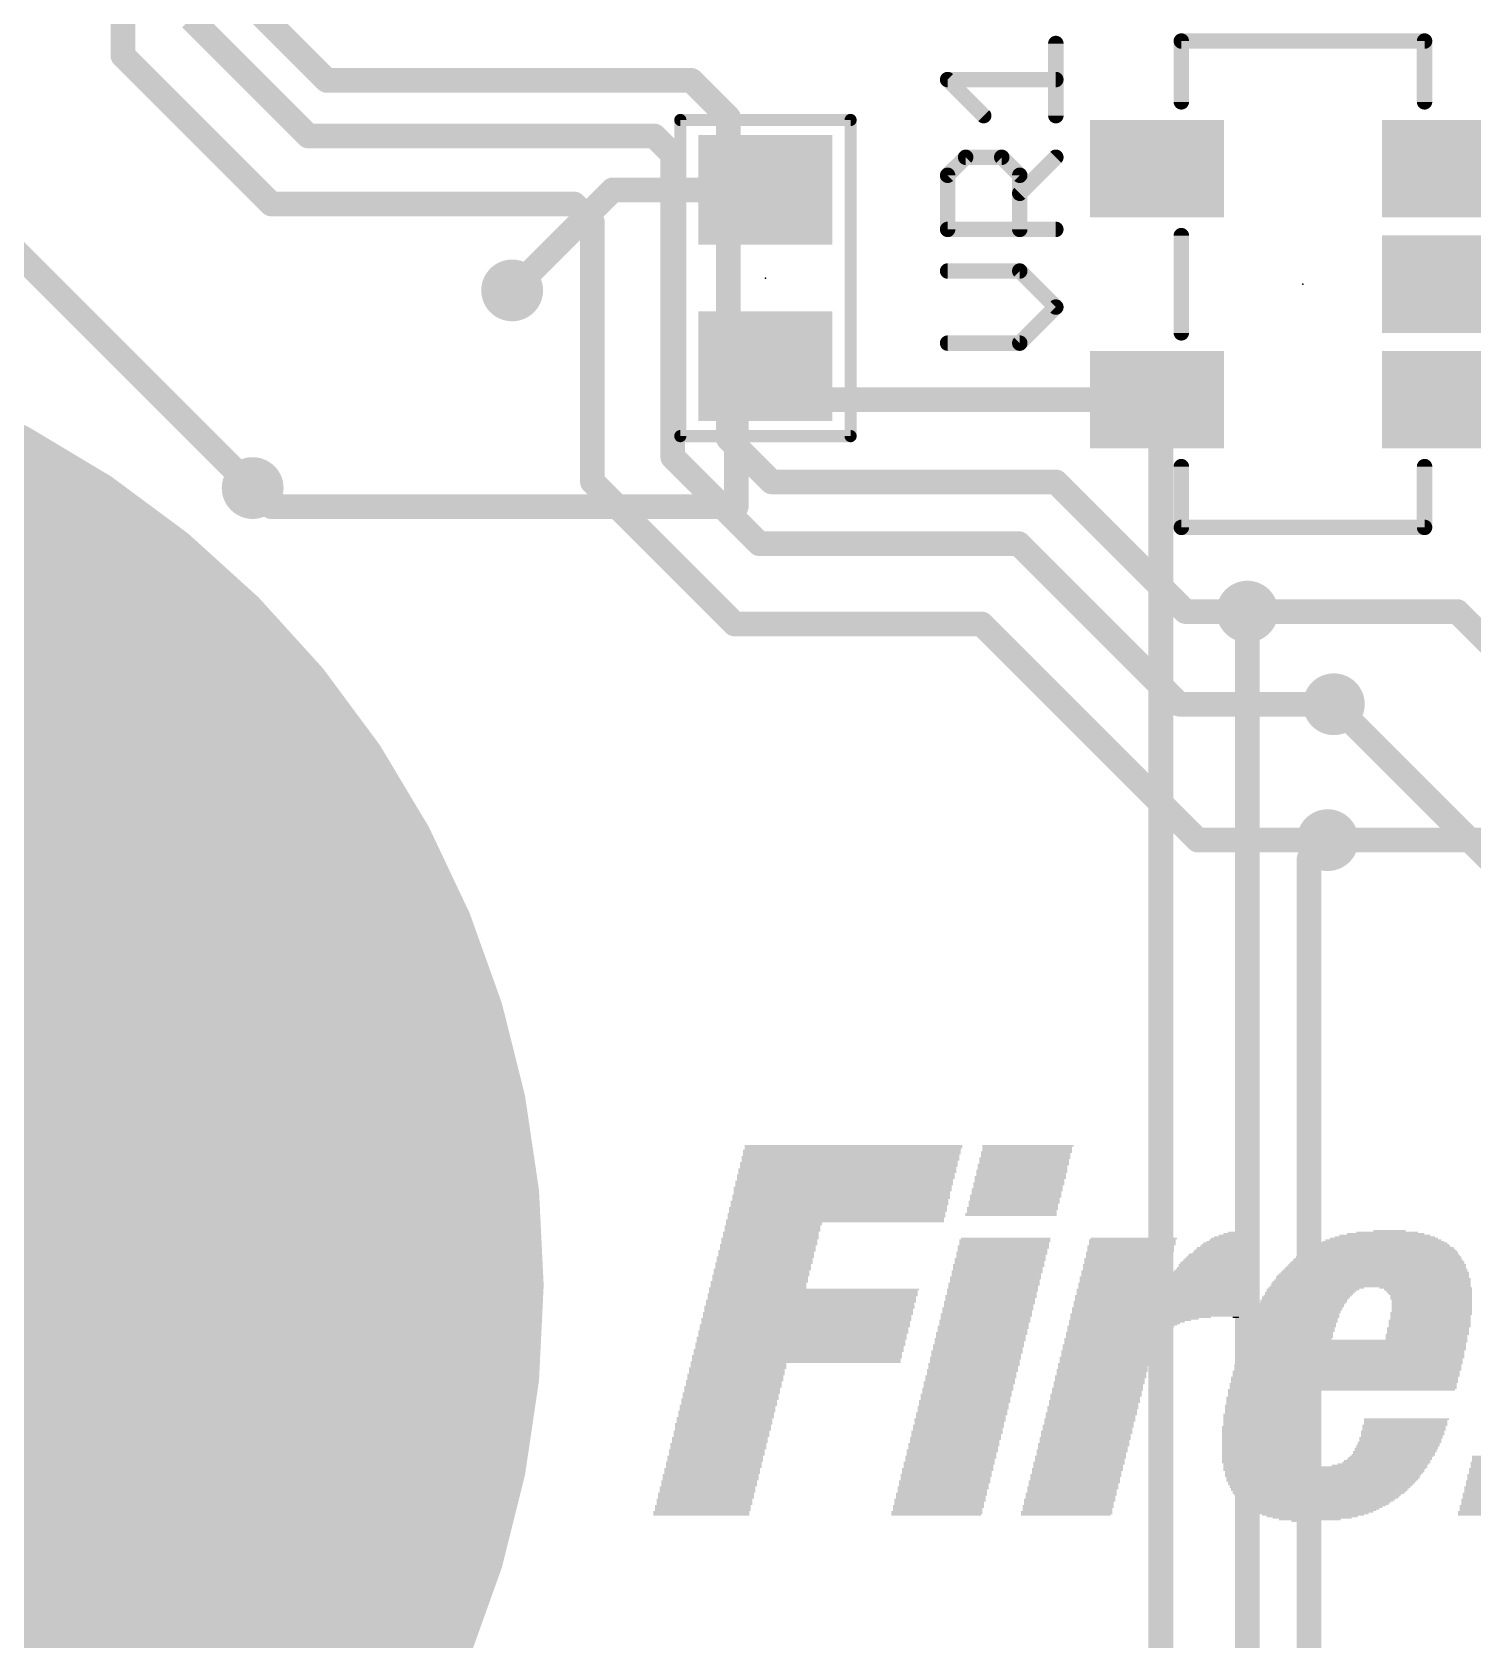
# Model space of a CAD drawing. Extents: x -0.2 to 82.8, y -0.2 to 76.
# Drawn here: x 30.39 to 42.24, y 29.08 to 42.31 of the extents above; entities that cross this region are included whole.
import ezdxf

# ---------------------------------------------------------------- set-up
doc = ezdxf.new("R2010")
doc.units = 0
for name, color, linetype in [('1', 22, 'CONTINUOUS'), ('16', 175, 'CONTINUOUS'), ('18', 82, 'CONTINUOUS'), ('20', 7, 'CONTINUOUS'), ('21', 253, 'CONTINUOUS'), ('23', 7, 'CONTINUOUS'), ('25', 253, 'CONTINUOUS'), ('29', 253, 'CONTINUOUS'), ('31', 253, 'CONTINUOUS'), ('41', 22, 'CONTINUOUS')]:
    doc.layers.add(name, color=color, linetype=linetype)

# ---------------------------------------------------------------- blocks, each defined once
blk = doc.blocks.new('RECT')
blk.add_solid([(-0.5, -0.5), (0.5, -0.5), (-0.5, 0.5), (0.5, 0.5)])
blk = doc.blocks.new('ROUNDV')
at = {"const_width": 0.5}
blk.add_lwpolyline([(0, -0.25, 1), (0, 0.25, 1), (0, -0.25)], format="xyb", dxfattribs=at)

msp = doc.modelspace()

# ---------------------------------------------------------------- linework, layer by layer
at = {"layer": '1', "const_width": 0.2032}
for points in [[(42.1296, 41.0972), (42.0432, 41.1836)], [(42.9768, 41.0972), (42.1296, 41.0972)], [(35.1674, 41.0094), (34.3408, 40.1828)], [(36.4236, 41.0094), (35.1674, 41.0094)], [(36.1834, 39.3192), (36.4236, 39.5594)], [(36.6994, 39.2836), (36.4236, 39.5594)], [(36.1834, 38.4048), (36.1834, 39.3192)], [(42.0788, 39.3192), (42.0432, 39.2836)], [(42.7736, 39.3192), (42.0788, 39.3192)], [(39.6432, 39.2836), (36.6994, 39.2836)], [(39.6748, 39.252), (39.6432, 39.2836)], [(39.6748, 26.8732), (39.6748, 39.252)], [(32.3596, 38.4048), (32.2072, 38.5572)], [(36.1834, 38.4048), (32.3596, 38.4048)], [(40.386, 27.0256), (40.386, 37.5412)], [(45.5676, 32.3088), (41.0972, 36.7792)], [(40.894, 35.5092), (41.0464, 35.6616)], [(40.894, 27.2288), (40.894, 35.5092)]]:
    msp.add_lwpolyline(points, dxfattribs=at)
at = {"layer": '1', "const_width": 0.1016}
for points in [[(42.0791, 41.2195, 1), (42.0073, 41.1477)], [(42.1296, 41.148, 1), (42.1296, 41.0464)], [(42.0937, 41.0613, 1), (42.1655, 41.1331)], [(35.1674, 41.0602, 1), (35.1674, 40.9586)], [(35.2033, 40.9735, 1), (35.1315, 41.0453)], [(36.4236, 40.9586, 1), (36.4236, 41.0602)], [(34.3049, 40.2187, 1), (34.3767, 40.1469)], [(36.4595, 39.5953, 1), (36.3877, 39.5235)], [(36.4595, 39.5235, 1), (36.3877, 39.5953)], [(36.2342, 39.3192, 1), (36.1326, 39.3192)], [(36.1475, 39.3551, 1), (36.2193, 39.2833)], [(42.0788, 39.37, 1), (42.0788, 39.2684)], [(42.1147, 39.2833, 1), (42.0429, 39.3551)], [(36.6994, 39.3344, 1), (36.6994, 39.2328)], [(36.6635, 39.2477, 1), (36.7353, 39.3195)], [(39.6791, 39.3195, 1), (39.6073, 39.2477)], [(39.7256, 39.252, 1), (39.624, 39.252)], [(39.6389, 39.2161, 1), (39.7107, 39.2879)], [(39.6432, 39.2328, 1), (39.6432, 39.3344)], [(42.0073, 39.3195, 1), (42.0791, 39.2477)], [(32.2431, 38.5931, 1), (32.1713, 38.5213)], [(32.3596, 38.4556, 1), (32.3596, 38.354)], [(32.3237, 38.3689, 1), (32.3955, 38.4407)], [(36.1834, 38.354, 1), (36.1834, 38.4556)], [(36.1326, 38.4048, 1), (36.2342, 38.4048)], [(40.4368, 37.5412, 1), (40.3352, 37.5412)], [(41.1331, 36.8151, 1), (41.0613, 36.7433)], [(41.0823, 35.6257, 1), (41.0105, 35.6975)], [(40.9448, 35.5092, 1), (40.8432, 35.5092)], [(40.8581, 35.5451, 1), (40.9299, 35.4733)]]:
    msp.add_lwpolyline(points, format="xyb", dxfattribs=at)
at = {"layer": '16', "const_width": 0.2032}
for points in [[(31.1404, 42.1132), (31.1404, 47.498)], [(32.8168, 41.91), (32.1564, 42.5704)], [(32.6644, 41.4528), (31.6992, 42.418)], [(32.3596, 40.894), (31.1404, 42.1132)], [(35.814, 41.91), (32.8168, 41.91)], [(36.1188, 41.6052), (35.814, 41.91)], [(36.1188, 38.9636), (36.1188, 41.6052)], [(35.5092, 41.4528), (32.6644, 41.4528)], [(35.6616, 41.3004), (35.5092, 41.4528)], [(29.464, 41.3004), (32.2072, 38.5572)], [(35.6616, 38.8112), (35.6616, 41.3004)], [(34.8488, 40.894), (32.3596, 40.894)], [(35.0012, 40.7416), (34.8488, 40.894)], [(35.0012, 38.608), (35.0012, 40.7416)], [(36.4744, 38.608), (36.1188, 38.9636)], [(36.3728, 38.1), (35.6616, 38.8112)], [(36.1696, 37.4396), (35.0012, 38.608)], [(38.8112, 38.608), (36.4744, 38.608)], [(39.878, 37.5412), (38.8112, 38.608)], [(38.5064, 38.1), (36.3728, 38.1)], [(39.8272, 36.7792), (38.5064, 38.1)], [(40.386, 37.5412), (39.878, 37.5412)], [(42.1132, 37.5412), (40.386, 37.5412)], [(43.2816, 36.3728), (42.1132, 37.5412)], [(38.2016, 37.4396), (36.1696, 37.4396)], [(39.9796, 35.6616), (38.2016, 37.4396)], [(41.0972, 36.7792), (39.8272, 36.7792)], [(41.0464, 35.6616), (39.9796, 35.6616)], [(47.1932, 35.6616), (41.0464, 35.6616)]]:
    msp.add_lwpolyline(points, dxfattribs=at)
at = {"layer": '16', "const_width": 0.1016}
for points in [[(31.1763, 42.1491, 1), (31.1045, 42.0773)], [(31.0896, 42.1132, 1), (31.1912, 42.1132)], [(32.8168, 41.9608, 1), (32.8168, 41.8592)], [(32.7809, 41.8741, 1), (32.8527, 41.9459)], [(35.8499, 41.9459, 1), (35.7781, 41.8741)], [(35.814, 41.8592, 1), (35.814, 41.9608)], [(36.1696, 41.6052, 1), (36.068, 41.6052)], [(36.0829, 41.5693, 1), (36.1547, 41.6411)], [(32.6644, 41.5036, 1), (32.6644, 41.402)], [(32.6285, 41.4169, 1), (32.7003, 41.4887)], [(35.5451, 41.4887, 1), (35.4733, 41.4169)], [(35.5092, 41.402, 1), (35.5092, 41.5036)], [(35.7124, 41.3004, 1), (35.6108, 41.3004)], [(35.6257, 41.2645, 1), (35.6975, 41.3363)], [(32.3596, 40.9448, 1), (32.3596, 40.8432)], [(34.8847, 40.9299, 1), (34.8129, 40.8581)], [(34.8488, 40.8432, 1), (34.8488, 40.9448)], [(32.3237, 40.8581, 1), (32.3955, 40.9299)], [(35.052, 40.7416, 1), (34.9504, 40.7416)], [(34.9653, 40.7057, 1), (35.0371, 40.7775)], [(36.1547, 38.9995, 1), (36.0829, 38.9277)], [(36.068, 38.9636, 1), (36.1696, 38.9636)], [(35.6975, 38.8471, 1), (35.6257, 38.7753)], [(35.6108, 38.8112, 1), (35.7124, 38.8112)], [(32.1713, 38.5213, 1), (32.2431, 38.5931)], [(35.0371, 38.6439, 1), (34.9653, 38.5721)], [(34.9504, 38.608, 1), (35.052, 38.608)], [(36.4744, 38.6588, 1), (36.4744, 38.5572)], [(36.4385, 38.5721, 1), (36.5103, 38.6439)], [(38.8471, 38.6439, 1), (38.7753, 38.5721)], [(38.8112, 38.5572, 1), (38.8112, 38.6588)], [(36.3728, 38.1508, 1), (36.3728, 38.0492)], [(36.3369, 38.0641, 1), (36.4087, 38.1359)], [(38.5423, 38.1359, 1), (38.4705, 38.0641)], [(38.5064, 38.0492, 1), (38.5064, 38.1508)], [(39.878, 37.592, 1), (39.878, 37.4904)], [(39.8421, 37.5053, 1), (39.9139, 37.5771)], [(40.386, 37.592, 1), (40.386, 37.4904)], [(40.386, 37.4904, 1), (40.386, 37.592)], [(42.1491, 37.5771, 1), (42.0773, 37.5053)], [(42.1132, 37.4904, 1), (42.1132, 37.592)], [(36.1696, 37.4904, 1), (36.1696, 37.3888)], [(36.1337, 37.4037, 1), (36.2055, 37.4755)], [(38.2375, 37.4755, 1), (38.1657, 37.4037)], [(38.2016, 37.3888, 1), (38.2016, 37.4904)], [(39.8272, 36.83, 1), (39.8272, 36.7284)], [(39.7913, 36.7433, 1), (39.8631, 36.8151)], [(41.0972, 36.7284, 1), (41.0972, 36.83)], [(39.9796, 35.7124, 1), (39.9796, 35.6108)], [(39.9437, 35.6257, 1), (40.0155, 35.6975)], [(41.0464, 35.7124, 1), (41.0464, 35.6108)], [(41.0464, 35.6108, 1), (41.0464, 35.7124)]]:
    msp.add_lwpolyline(points, format="xyb", dxfattribs=at)
at = {"layer": '20', "const_width": 8}
msp.add_lwpolyline([(26.6, 28, 1), (26.6, 36, 1), (26.6, 28)], format="xyb", dxfattribs=at)
at = {"layer": '21'}
for points, const_width in [([(39.8432, 42.2654, 1), (39.8432, 42.2019)], 0.0635), ([(39.875, 42.2336, 1), (39.8115, 42.2336)], 0.0635), ([(41.875, 42.2336, 1), (41.8115, 42.2336)], 0.0635), ([(41.8432, 42.2019, 1), (41.8432, 42.2654)], 0.0635), ([(39.8115, 41.7336, 1), (39.875, 41.7336)], 0.0635), ([(41.8115, 41.7336, 1), (41.875, 41.7336)], 0.0635), ([(35.7486, 41.5844, 1), (35.6986, 41.5844)], 0.05), ([(35.7236, 41.6094, 1), (35.7236, 41.5594)], 0.05), ([(37.1486, 41.5844, 1), (37.0986, 41.5844)], 0.05), ([(37.1236, 41.5594, 1), (37.1236, 41.6094)], 0.05), ([(39.875, 40.6336, 1), (39.8115, 40.6336)], 0.0635), ([(39.8115, 39.8336, 1), (39.875, 39.8336)], 0.0635), ([(35.7236, 39.0094, 1), (35.7236, 38.9594)], 0.05), ([(35.6986, 38.9844, 1), (35.7486, 38.9844)], 0.05), ([(37.0986, 38.9844, 1), (37.1486, 38.9844)], 0.05), ([(37.1236, 38.9594, 1), (37.1236, 39.0094)], 0.05), ([(39.875, 38.7336, 1), (39.8115, 38.7336)], 0.0635), ([(41.875, 38.7336, 1), (41.8115, 38.7336)], 0.0635), ([(39.8432, 38.2654, 1), (39.8432, 38.2019)], 0.0635), ([(39.8115, 38.2336, 1), (39.875, 38.2336)], 0.0635), ([(41.8115, 38.2336, 1), (41.875, 38.2336)], 0.0635), ([(41.8432, 38.2019, 1), (41.8432, 38.2654)], 0.0635)]:
    msp.add_lwpolyline(points, format="xyb", dxfattribs=dict(at, const_width=const_width))
for points, const_width in [([(41.8432, 42.2336), (39.8432, 42.2336)], 0.127), ([(39.8432, 42.2336), (39.8432, 41.7336)], 0.127), ([(41.8432, 41.7336), (41.8432, 42.2336)], 0.127), ([(35.7236, 38.9844), (35.7236, 41.5844)], 0.1), ([(35.7236, 41.5844), (37.1236, 41.5844)], 0.1), ([(37.1236, 41.5844), (37.1236, 38.9844)], 0.1), ([(39.8432, 40.6336), (39.8432, 39.8336)], 0.127), ([(37.1236, 38.9844), (35.7236, 38.9844)], 0.1), ([(39.8432, 38.7336), (39.8432, 38.2336)], 0.127), ([(41.8432, 38.2336), (41.8432, 38.7336)], 0.127), ([(39.8432, 38.2336), (41.8432, 38.2336)], 0.127)]:
    msp.add_lwpolyline(points, dxfattribs=dict(at, const_width=const_width))
at = {"layer": '23'}
for p in [(36.4236, 40.2844), (40.8432, 40.2336)]:
    msp.add_point(p, dxfattribs=at)
at = {"layer": '25', "const_width": 0.127}
for points in [[(38.8113, 41.6201), (38.8113, 42.2133)], [(38.2181, 41.6201), (37.9215, 41.9167)], [(37.9215, 41.9167), (38.8113, 41.9167)], [(37.9215, 41.1295), (38.0698, 41.2778)], [(38.0698, 41.2778), (38.3664, 41.2778)], [(38.3664, 41.2778), (38.5147, 41.1295)], [(38.5147, 40.9812), (38.8113, 41.2778)], [(37.9215, 40.6846), (37.9215, 41.1295)], [(38.5147, 41.1295), (38.5147, 40.6846)], [(38.8113, 40.6846), (37.9215, 40.6846)], [(38.5147, 40.3423), (37.9215, 40.3423)], [(38.8113, 40.0457), (38.5147, 40.3423)], [(38.5147, 39.7491), (38.8113, 40.0457)], [(37.9215, 39.7491), (38.5147, 39.7491)]]:
    msp.add_lwpolyline(points, dxfattribs=at)
at = {"layer": '25', "const_width": 0.0635}
for points in [[(38.8431, 42.2133, 1), (38.7796, 42.2133)], [(37.9215, 41.9485, 1), (37.9215, 41.885)], [(37.944, 41.9392, 1), (37.8991, 41.8943)], [(38.8113, 41.885, 1), (38.8113, 41.9485)], [(38.1957, 41.5977, 1), (38.2406, 41.6426)], [(38.7796, 41.6201, 1), (38.8431, 41.6201)], [(38.0698, 41.3095, 1), (38.0698, 41.246)], [(38.0923, 41.2553, 1), (38.0474, 41.3002)], [(38.3889, 41.3002, 1), (38.344, 41.2553)], [(38.3664, 41.246, 1), (38.3664, 41.3095)], [(38.8338, 41.2553, 1), (38.7888, 41.3002)], [(37.9533, 41.1295, 1), (37.8898, 41.1295)], [(37.8991, 41.1519, 1), (37.944, 41.107)], [(38.5465, 41.1295, 1), (38.483, 41.1295)], [(38.4923, 41.107, 1), (38.5372, 41.1519)], [(38.4923, 41.0037, 1), (38.5372, 40.9588)], [(37.9215, 40.7164, 1), (37.9215, 40.6529)], [(38.8113, 40.6529, 1), (38.8113, 40.7164)], [(37.8898, 40.6846, 1), (37.9533, 40.6846)], [(38.483, 40.6846, 1), (38.5465, 40.6846)], [(37.9215, 40.374, 1), (37.9215, 40.3105)], [(38.5372, 40.3647, 1), (38.4923, 40.3198)], [(38.5147, 40.3105, 1), (38.5147, 40.374)], [(38.8338, 40.0232, 1), (38.7888, 40.0681)], [(38.7888, 40.0232, 1), (38.8338, 40.0681)], [(37.9215, 39.7809, 1), (37.9215, 39.7173)], [(38.4923, 39.7716, 1), (38.5372, 39.7266)], [(38.5147, 39.7173, 1), (38.5147, 39.7809)]]:
    msp.add_lwpolyline(points, format="xyb", dxfattribs=at)
at = {"layer": '41', "const_width": 8}
msp.add_lwpolyline([(26.6, 28, 1), (26.6, 36, 1), (26.6, 28)], format="xyb", dxfattribs=at)

# ---------------------------------------------------------------- block references
at = {"layer": '1', "rotation": 270}
for p, xscale in [((39.6432, 41.1836), 0.7), ((42.0432, 41.1836), 0.7), ((36.4236, 41.0094), 0.8), ((42.0432, 40.2336), 0.7), ((36.4236, 39.5594), 0.8), ((39.6432, 39.2836), 0.7), ((42.0432, 39.2836), 0.7)]:
    msp.add_blockref('RECT', p, dxfattribs=dict(at, xscale=xscale))
at = {"layer": '18', "xscale": 0.508, "yscale": 0.508}
for p in [(34.3408, 40.1828), (34.3408, 40.1828), (34.3408, 40.1828), (34.3408, 40.1828), (32.2072, 38.5572), (32.2072, 38.5572), (32.2072, 38.5572), (32.2072, 38.5572), (40.386, 37.5412), (40.386, 37.5412), (40.386, 37.5412), (40.386, 37.5412), (41.0972, 36.7792), (41.0972, 36.7792), (41.0972, 36.7792), (41.0972, 36.7792), (41.0464, 35.6616), (41.0464, 35.6616), (41.0464, 35.6616), (41.0464, 35.6616)]:
    msp.add_blockref('ROUNDV', p, dxfattribs=at)
at = {"layer": '21', "yscale": 0.0127}
for p, xscale in [((37.1221, 33.0581), 1.7907), ((37.1348, 33.1089), 1.7907), ((37.1348, 33.0962), 1.7907), ((37.1348, 33.0835), 1.7907), ((37.1285, 33.0708), 1.778), ((37.1475, 33.147), 1.7907), ((37.1475, 33.1343), 1.7907), ((37.1412, 33.1216), 1.778), ((38.5699, 33.0962), 0.7493), ((38.5635, 33.0835), 0.7366), ((38.5635, 33.0708), 0.7366), ((38.5635, 33.0581), 0.7366), ((38.5826, 33.147), 0.7493), ((38.5763, 33.1343), 0.7366), ((38.5763, 33.1216), 0.7366), ((38.5763, 33.1089), 0.7366), ((37.0967, 32.9565), 1.7907), ((37.0967, 32.9438), 1.7907), ((37.0967, 32.9311), 1.7907), ((37.0904, 32.9184), 1.778), ((37.1094, 33.0073), 1.7907), ((37.1094, 32.9946), 1.7907), ((37.1094, 32.9819), 1.7907), ((37.1031, 32.9692), 1.778), ((37.1157, 33.02), 1.778), ((37.1221, 33.0454), 1.7907), ((37.1221, 33.0327), 1.7907), ((38.5318, 32.9438), 0.7493), ((38.5318, 32.9311), 0.7493), ((38.5254, 32.9184), 0.7366), ((38.5445, 32.9946), 0.7493), ((38.5382, 32.9819), 0.7366), ((38.5382, 32.9692), 0.7366), ((38.5382, 32.9565), 0.7366), ((38.5572, 33.0454), 0.7493), ((38.5509, 33.0327), 0.7366), ((38.5509, 33.02), 0.7366), ((38.5509, 33.0073), 0.7366), ((37.0586, 32.8041), 1.7907), ((37.0586, 32.7914), 1.7907), ((37.0713, 32.8549), 1.7907), ((37.0713, 32.8422), 1.7907), ((37.0713, 32.8295), 1.7907), ((37.065, 32.8168), 1.778), ((37.0776, 32.8676), 1.778), ((37.084, 32.9057), 1.7907), ((37.084, 32.893), 1.7907), ((37.084, 32.8803), 1.7907), ((38.4937, 32.7914), 0.7493), ((38.5064, 32.8422), 0.7493), ((38.5064, 32.8295), 0.7493), ((38.5001, 32.8168), 0.7366), ((38.5001, 32.8041), 0.7366), ((38.5191, 32.893), 0.7493), ((38.5191, 32.8803), 0.7493), ((38.5128, 32.8676), 0.7366), ((38.5128, 32.8549), 0.7366), ((38.5254, 32.9057), 0.7366), ((37.0332, 32.6898), 1.7907), ((37.0332, 32.6771), 1.7907), ((37.0332, 32.6644), 1.7907), ((37.0395, 32.7025), 1.778), ((37.0459, 32.7406), 1.7907), ((37.0459, 32.7279), 1.7907), ((37.0459, 32.7152), 1.7907), ((37.0586, 32.7787), 1.7907), ((37.0523, 32.766), 1.778), ((37.0523, 32.7533), 1.778), ((38.4683, 32.6898), 0.7493), ((38.4683, 32.6771), 0.7493), ((38.462, 32.6644), 0.7366), ((38.481, 32.7406), 0.7493), ((38.481, 32.7279), 0.7493), ((38.4747, 32.7152), 0.7366), ((38.4747, 32.7025), 0.7366), ((38.4937, 32.7787), 0.7493), ((38.4873, 32.766), 0.7366), ((38.4873, 32.7533), 0.7366), ((36.9951, 32.5374), 1.7907), ((36.9951, 32.5247), 1.7907), ((37.0014, 32.5501), 1.778), ((37.0078, 32.5882), 1.7907), ((37.0078, 32.5755), 1.7907), ((37.0078, 32.5628), 1.7907), ((37.0205, 32.639), 1.7907), ((37.0205, 32.6263), 1.7907), ((37.0205, 32.6136), 1.7907), ((37.0142, 32.6009), 1.778), ((37.0269, 32.6517), 1.778), ((38.4429, 32.5882), 0.7493), ((38.4429, 32.5755), 0.7493), ((38.4556, 32.639), 0.7493), ((38.4556, 32.6263), 0.7493), ((38.4492, 32.6136), 0.7366), ((38.4492, 32.6009), 0.7366), ((38.462, 32.6517), 0.7366), ((36.4681, 32.4358), 0.7874), ((36.4681, 32.4231), 0.7874), ((36.4681, 32.4104), 0.7874), ((36.4681, 32.3977), 0.7874), ((36.4808, 32.4866), 0.7874), ((36.4808, 32.4739), 0.7874), ((36.4808, 32.4612), 0.7874), ((36.4808, 32.4485), 0.7874), ((36.4935, 32.512), 0.7874), ((36.4935, 32.4993), 0.7874), ((40.2908, 32.3977), 0.3556), ((40.3162, 32.4104), 0.3302), ((40.3352, 32.4231), 0.2921), ((40.3543, 32.4358), 0.254), ((40.3924, 32.4485), 0.1778), ((41.5163, 32.3977), 0.8255), ((41.5163, 32.4104), 0.7493), ((41.5226, 32.4231), 0.635), ((41.5354, 32.4358), 0.508), ((41.5544, 32.4485), 0.2667), ((36.4363, 32.2834), 0.8001), ((36.43, 32.2707), 0.7874), ((36.43, 32.258), 0.7874), ((36.449, 32.3342), 0.8001), ((36.4427, 32.3215), 0.7874), ((36.4427, 32.3088), 0.7874), ((36.4427, 32.2961), 0.7874), ((36.4617, 32.385), 0.8001), ((36.4554, 32.3723), 0.7874), ((36.4554, 32.3596), 0.7874), ((36.4554, 32.3469), 0.7874), ((38.3667, 32.2707), 0.7493), ((38.3667, 32.258), 0.7493), ((38.3794, 32.3215), 0.7493), ((38.3794, 32.3088), 0.7493), ((38.373, 32.2961), 0.7366), ((38.373, 32.2834), 0.7366), ((38.3921, 32.3723), 0.7493), ((38.3921, 32.3596), 0.7493), ((38.3858, 32.3469), 0.7366), ((38.3858, 32.3342), 0.7366), ((38.3985, 32.385), 0.7366), ((39.4145, 32.2707), 0.7112), ((39.4145, 32.258), 0.7112), ((39.4272, 32.3215), 0.7112), ((39.4272, 32.3088), 0.7112), ((39.4272, 32.2961), 0.7112), ((39.4272, 32.2834), 0.7112), ((39.4398, 32.3723), 0.7112), ((39.4398, 32.3596), 0.7112), ((39.4398, 32.3469), 0.7112), ((39.4398, 32.3342), 0.7112), ((39.4526, 32.385), 0.7112), ((40.1765, 32.258), 0.5334), ((40.1892, 32.2707), 0.508), ((40.1955, 32.2834), 0.4953), ((40.2019, 32.2961), 0.4826), ((40.2146, 32.3088), 0.4826), ((40.2273, 32.3215), 0.4572), ((40.2336, 32.3342), 0.4445), ((40.24, 32.3469), 0.4318), ((40.259, 32.3596), 0.4191), ((40.2717, 32.3723), 0.3937), ((40.2781, 32.385), 0.381), ((41.4719, 32.258), 1.2954), ((41.4782, 32.2707), 1.2827), ((41.4845, 32.2834), 1.2446), ((41.4845, 32.2961), 1.2192), ((41.4909, 32.3088), 1.1811), ((41.4909, 32.3215), 1.1303), ((41.4909, 32.3342), 1.1049), ((41.4973, 32.3469), 1.0668), ((41.5036, 32.3596), 1.0033), ((41.5036, 32.3723), 0.9525), ((41.51, 32.385), 0.889), ((36.3982, 32.131), 0.8001), ((36.4109, 32.1818), 0.8001), ((36.4046, 32.1691), 0.7874), ((36.4046, 32.1564), 0.7874), ((36.4046, 32.1437), 0.7874), ((36.4236, 32.2326), 0.8001), ((36.4173, 32.2199), 0.7874), ((36.4173, 32.2072), 0.7874), ((36.4173, 32.1945), 0.7874), ((36.43, 32.2453), 0.7874), ((38.3413, 32.1691), 0.7493), ((38.3413, 32.1564), 0.7493), ((38.3349, 32.1437), 0.7366), ((38.3349, 32.131), 0.7366), ((38.354, 32.2199), 0.7493), ((38.354, 32.2072), 0.7493), ((38.3477, 32.1945), 0.7366), ((38.3477, 32.1818), 0.7366), ((38.3604, 32.2453), 0.7366), ((38.3604, 32.2326), 0.7366), ((39.3891, 32.1691), 0.7112), ((39.3891, 32.1564), 0.7112), ((39.3891, 32.1437), 0.7112), ((39.3891, 32.131), 0.7112), ((39.4017, 32.2199), 0.7112), ((39.4017, 32.2072), 0.7112), ((39.4017, 32.1945), 0.7112), ((39.4017, 32.1818), 0.7112), ((39.4145, 32.2453), 0.7112), ((39.4145, 32.2326), 0.7112), ((40.1003, 32.131), 0.6096), ((40.1066, 32.1437), 0.5969), ((40.1193, 32.1691), 0.5969), ((40.1193, 32.1564), 0.5969), ((40.1257, 32.1818), 0.5842), ((40.132, 32.1945), 0.5715), ((40.1447, 32.2072), 0.5715), ((40.1511, 32.2199), 0.5588), ((40.1574, 32.2326), 0.5461), ((40.1638, 32.2453), 0.5334), ((41.4401, 32.131), 1.5113), ((41.4401, 32.1437), 1.4859), ((41.4464, 32.1564), 1.4732), ((41.4528, 32.1691), 1.4605), ((41.4528, 32.1818), 1.4351), ((41.4592, 32.1945), 1.4224), ((41.4592, 32.2072), 1.397), ((41.4592, 32.2199), 1.3716), ((41.4655, 32.2326), 1.3589), ((41.4719, 32.2453), 1.3208), ((36.3728, 32.0294), 0.8001), ((36.3665, 32.0167), 0.7874), ((36.3665, 32.004), 0.7874), ((36.3855, 32.0802), 0.8001), ((36.3792, 32.0675), 0.7874), ((36.3792, 32.0548), 0.7874), ((36.3792, 32.0421), 0.7874), ((36.3919, 32.1183), 0.7874), ((36.3919, 32.1056), 0.7874), ((36.3919, 32.0929), 0.7874), ((38.3032, 32.0167), 0.7493), ((38.3032, 32.004), 0.7493), ((38.3159, 32.0675), 0.7493), ((38.3159, 32.0548), 0.7493), ((38.3096, 32.0421), 0.7366), ((38.3096, 32.0294), 0.7366), ((38.3286, 32.1183), 0.7493), ((38.3286, 32.1056), 0.7493), ((38.3223, 32.0929), 0.7366), ((38.3223, 32.0802), 0.7366), ((39.6875, 32.0167), 1.3843), ((39.6875, 32.004), 1.3843), ((39.7002, 32.0675), 1.3843), ((39.7002, 32.0548), 1.3843), ((39.6939, 32.0421), 1.3716), ((39.6939, 32.0294), 1.3716), ((39.3764, 32.1183), 0.7112), ((39.3764, 32.1056), 0.7112), ((39.3764, 32.0929), 0.7112), ((39.3764, 32.0802), 0.7112), ((40.0685, 32.0802), 0.6477), ((40.0749, 32.0929), 0.635), ((40.0876, 32.1056), 0.635), ((40.0939, 32.1183), 0.6223), ((41.402, 32.0167), 1.6383), ((41.402, 32.004), 1.6383), ((41.4083, 32.0294), 1.6256), ((41.4147, 32.0421), 1.6129), ((41.4147, 32.0675), 1.5875), ((41.4211, 32.0548), 1.6002), ((41.4211, 32.0802), 1.5748), ((41.4274, 32.0929), 1.5621), ((41.4338, 32.1056), 1.5494), ((41.4338, 32.1183), 1.524), ((36.7983, 31.877), 1.7272), ((36.7983, 31.8643), 1.7272), ((36.8109, 31.9278), 1.7272), ((36.8109, 31.9151), 1.7272), ((36.8046, 31.9024), 1.7145), ((36.8046, 31.8897), 1.7145), ((36.3601, 31.9786), 0.8001), ((36.8237, 31.9659), 1.7272), ((36.8173, 31.9532), 1.7145), ((36.8173, 31.9405), 1.7145), ((36.3665, 31.9913), 0.7874), ((38.2651, 31.8643), 0.7493), ((38.2778, 31.9151), 0.7493), ((38.2778, 31.9024), 0.7493), ((38.2715, 31.8897), 0.7366), ((38.2715, 31.877), 0.7366), ((38.2905, 31.9659), 0.7493), ((38.2905, 31.9532), 0.7493), ((38.2842, 31.9405), 0.7366), ((38.2842, 31.9278), 0.7366), ((38.2968, 31.9913), 0.7366), ((38.2968, 31.9786), 0.7366), ((39.6494, 31.8643), 1.3843), ((39.6621, 31.9151), 1.3843), ((39.6621, 31.9024), 1.3843), ((39.6621, 31.8897), 1.3843), ((39.6558, 31.877), 1.3716), ((39.6748, 31.9659), 1.3843), ((39.6748, 31.9532), 1.3843), ((39.6748, 31.9405), 1.3843), ((39.6684, 31.9278), 1.3716), ((39.6875, 31.9913), 1.3843), ((39.6812, 31.9786), 1.3716), ((40.8496, 31.877), 0.7112), ((40.8496, 31.8643), 0.7112), ((40.8686, 31.9024), 0.7239), ((40.8623, 31.8897), 0.7112), ((40.8813, 31.9151), 0.7239), ((40.894, 31.9278), 0.7239), ((40.9004, 31.9405), 0.7366), ((40.9258, 31.9659), 0.762), ((40.9131, 31.9532), 0.7366), ((40.9512, 31.9786), 0.7874), ((41.3957, 31.9913), 1.651), ((41.8529, 31.9786), 0.762), ((41.8719, 31.9659), 0.7239), ((41.8783, 31.9532), 0.7112), ((41.8846, 31.9405), 0.6985), ((41.891, 31.9278), 0.6858), ((41.8973, 31.9151), 0.6731), ((41.8973, 31.9024), 0.6731), ((41.8973, 31.8897), 0.6731), ((41.9036, 31.877), 0.6604), ((41.9036, 31.8643), 0.6604), ((36.7728, 31.7754), 1.7272), ((36.7728, 31.7627), 1.7272), ((36.7665, 31.75), 1.7145), ((36.7665, 31.7373), 1.7145), ((36.7856, 31.8262), 1.7272), ((36.7856, 31.8135), 1.7272), ((36.7792, 31.8008), 1.7145), ((36.7792, 31.7881), 1.7145), ((36.7919, 31.8516), 1.7145), ((36.7919, 31.8389), 1.7145), ((38.2397, 31.7627), 0.7493), ((38.2397, 31.75), 0.7493), ((38.2334, 31.7373), 0.7366), ((38.2524, 31.8135), 0.7493), ((38.2524, 31.8008), 0.7493), ((38.2461, 31.7881), 0.7366), ((38.2461, 31.7754), 0.7366), ((38.2651, 31.8516), 0.7493), ((38.2587, 31.8389), 0.7366), ((38.2587, 31.8262), 0.7366), ((39.624, 31.7627), 1.3843), ((39.624, 31.75), 1.3843), ((39.5097, 31.7373), 1.1557), ((39.6367, 31.8135), 1.3843), ((39.6367, 31.8008), 1.3843), ((39.6367, 31.7881), 1.3843), ((39.6303, 31.7754), 1.3716), ((39.6494, 31.8516), 1.3843), ((39.6494, 31.8389), 1.3843), ((39.6431, 31.8262), 1.3716), ((40.2908, 31.7373), 0.0508), ((40.7861, 31.7627), 0.7112), ((40.7861, 31.75), 0.7112), ((40.7861, 31.7373), 0.7112), ((40.7988, 31.7881), 0.7112), ((40.7988, 31.7754), 0.7112), ((40.8115, 31.8135), 0.7112), ((40.8115, 31.8008), 0.7112), ((40.8242, 31.8262), 0.7112), ((40.8369, 31.8516), 0.7112), ((40.8305, 31.8389), 0.6985), ((41.8973, 31.7754), 0.6731), ((41.8973, 31.7627), 0.6731), ((41.891, 31.75), 0.6604), ((41.891, 31.7373), 0.6604), ((41.9036, 31.8516), 0.6604), ((41.9036, 31.8389), 0.6604), ((41.9036, 31.8262), 0.6604), ((41.9036, 31.8135), 0.6604), ((41.9036, 31.8008), 0.6604), ((41.9036, 31.7881), 0.6604), ((36.7347, 31.623), 1.7272), ((36.7347, 31.6103), 1.7272), ((36.7284, 31.5976), 1.7145), ((36.7475, 31.6738), 1.7272), ((36.7475, 31.6611), 1.7272), ((36.7411, 31.6484), 1.7145), ((36.7411, 31.6357), 1.7145), ((36.7538, 31.6992), 1.7145), ((36.7538, 31.6865), 1.7145), ((36.7602, 31.7246), 1.7272), ((36.7602, 31.7119), 1.7272), ((38.2016, 31.6103), 0.7493), ((38.2016, 31.5976), 0.7493), ((38.2143, 31.6611), 0.7493), ((38.2143, 31.6484), 0.7493), ((38.208, 31.6357), 0.7366), ((38.208, 31.623), 0.7366), ((38.227, 31.7119), 0.7493), ((38.227, 31.6992), 0.7493), ((38.2206, 31.6865), 0.7366), ((38.2206, 31.6738), 0.7366), ((38.2334, 31.7246), 0.7366), ((39.3065, 31.6103), 0.8255), ((39.3002, 31.5976), 0.8128), ((39.3446, 31.6611), 0.8763), ((39.3319, 31.6484), 0.8509), ((39.3255, 31.6357), 0.8382), ((39.3192, 31.623), 0.8255), ((39.3636, 31.6738), 0.889), ((39.4208, 31.7119), 1.0033), ((39.3954, 31.6992), 0.9525), ((39.3764, 31.6865), 0.9144), ((39.4589, 31.7246), 1.0541), ((40.7289, 31.6103), 0.7239), ((40.7289, 31.5976), 0.7239), ((40.7416, 31.6357), 0.7239), ((40.7416, 31.623), 0.7239), ((40.7543, 31.6738), 0.7239), ((40.7543, 31.6611), 0.7239), ((40.748, 31.6484), 0.7112), ((40.767, 31.6992), 0.7239), ((40.7607, 31.6865), 0.7112), ((40.7734, 31.7246), 0.7112), ((40.7734, 31.7119), 0.7112), ((41.8655, 31.5976), 0.6858), ((41.8719, 31.6484), 0.6731), ((41.8719, 31.6357), 0.6731), ((41.8719, 31.623), 0.6731), ((41.8719, 31.6103), 0.6731), ((41.8846, 31.7119), 0.6731), ((41.8846, 31.6992), 0.6731), ((41.8846, 31.6865), 0.6731), ((41.8846, 31.6738), 0.6731), ((41.8846, 31.6611), 0.6731), ((41.891, 31.7246), 0.6604), ((36.6966, 31.4706), 1.7272), ((36.7094, 31.5214), 1.7272), ((36.7094, 31.5087), 1.7272), ((36.703, 31.496), 1.7145), ((36.703, 31.4833), 1.7145), ((36.7157, 31.5468), 1.7145), ((36.7157, 31.5341), 1.7145), ((36.7221, 31.5722), 1.7272), ((36.7221, 31.5595), 1.7272), ((36.7284, 31.5849), 1.7145), ((38.1762, 31.5087), 0.7493), ((38.1762, 31.496), 0.7493), ((38.1699, 31.4833), 0.7366), ((38.1699, 31.4706), 0.7366), ((38.1889, 31.5595), 0.7493), ((38.1889, 31.5468), 0.7493), ((38.1825, 31.5341), 0.7366), ((38.1825, 31.5214), 0.7366), ((38.1953, 31.5849), 0.7366), ((38.1953, 31.5722), 0.7366), ((39.2493, 31.5087), 0.762), ((39.2493, 31.496), 0.762), ((39.243, 31.4833), 0.7493), ((39.243, 31.4706), 0.7493), ((39.2748, 31.5595), 0.7874), ((39.2684, 31.5468), 0.7747), ((39.2684, 31.5341), 0.7747), ((39.2621, 31.5214), 0.762), ((39.2938, 31.5849), 0.8001), ((39.2874, 31.5722), 0.7874), ((41.2496, 31.4706), 1.8669), ((41.2559, 31.5087), 1.8542), ((41.2559, 31.496), 1.8542), ((41.2559, 31.4833), 1.8542), ((41.2687, 31.5468), 1.8542), ((41.2687, 31.5341), 1.8542), ((41.2623, 31.5214), 1.8415), ((40.7226, 31.5722), 0.7366), ((40.7162, 31.5595), 0.7239), ((40.7289, 31.5849), 0.7239), ((41.8592, 31.5849), 0.6731), ((41.8592, 31.5722), 0.6731), ((41.8592, 31.5595), 0.6731), ((36.6713, 31.369), 1.7272), ((36.2014, 31.3563), 0.7874), ((36.2014, 31.3436), 0.7874), ((36.2014, 31.3309), 0.7874), ((36.6776, 31.3944), 1.7145), ((36.6776, 31.3817), 1.7145), ((36.684, 31.4198), 1.7272), ((36.684, 31.4071), 1.7272), ((36.6966, 31.4579), 1.7272), ((36.6903, 31.4452), 1.7145), ((36.6903, 31.4325), 1.7145), ((38.1381, 31.3563), 0.7493), ((38.1381, 31.3436), 0.7493), ((38.1318, 31.3309), 0.7366), ((38.1508, 31.4071), 0.7493), ((38.1508, 31.3944), 0.7493), ((38.1444, 31.3817), 0.7366), ((38.1444, 31.369), 0.7366), ((38.1635, 31.4579), 0.7493), ((38.1635, 31.4452), 0.7493), ((38.1572, 31.4325), 0.7366), ((38.1572, 31.4198), 0.7366), ((39.2049, 31.3563), 0.7493), ((39.2049, 31.3436), 0.7493), ((39.1986, 31.3309), 0.7366), ((39.2176, 31.4071), 0.7493), ((39.2176, 31.3944), 0.7493), ((39.2112, 31.3817), 0.7366), ((39.2112, 31.369), 0.7366), ((39.2303, 31.4579), 0.7493), ((39.2303, 31.4452), 0.7493), ((39.2303, 31.4325), 0.7493), ((39.224, 31.4198), 0.7366), ((41.2115, 31.3436), 1.8669), ((41.2115, 31.3309), 1.8669), ((41.2242, 31.3817), 1.8669), ((41.2242, 31.369), 1.8669), ((41.2242, 31.3563), 1.8669), ((41.2369, 31.4325), 1.8669), ((41.2369, 31.4198), 1.8669), ((41.2369, 31.4071), 1.8669), ((41.2306, 31.3944), 1.8542), ((41.2433, 31.4579), 1.8542), ((41.2433, 31.4452), 1.8542), ((36.1696, 31.2166), 0.8001), ((36.1633, 31.2039), 0.7874), ((36.1823, 31.2674), 0.8001), ((36.176, 31.2547), 0.7874), ((36.176, 31.242), 0.7874), ((36.176, 31.2293), 0.7874), ((36.195, 31.3182), 0.8001), ((36.1887, 31.3055), 0.7874), ((36.1887, 31.2928), 0.7874), ((36.1887, 31.2801), 0.7874), ((38.1, 31.2039), 0.7493), ((38.1127, 31.2547), 0.7493), ((38.1127, 31.242), 0.7493), ((38.1063, 31.2293), 0.7366), ((38.1063, 31.2166), 0.7366), ((38.1254, 31.3055), 0.7493), ((38.1254, 31.2928), 0.7493), ((38.1191, 31.2801), 0.7366), ((38.1191, 31.2674), 0.7366), ((38.1318, 31.3182), 0.7366), ((39.1668, 31.2039), 0.7493), ((39.1795, 31.2547), 0.7493), ((39.1795, 31.242), 0.7493), ((39.1731, 31.2293), 0.7366), ((39.1731, 31.2166), 0.7366), ((39.1922, 31.3055), 0.7493), ((39.1922, 31.2928), 0.7493), ((39.1859, 31.2801), 0.7366), ((39.1859, 31.2674), 0.7366), ((39.1986, 31.3182), 0.7366), ((41.1861, 31.242), 1.8669), ((41.1861, 31.2293), 1.8669), ((41.1861, 31.2166), 1.8669), ((41.1861, 31.2039), 1.8669), ((41.1988, 31.2928), 1.8669), ((41.1988, 31.2801), 1.8669), ((41.1988, 31.2674), 1.8669), ((41.1988, 31.2547), 1.8669), ((41.2115, 31.3182), 1.8669), ((41.2115, 31.3055), 1.8669), ((36.1442, 31.115), 0.8001), ((36.1379, 31.1023), 0.7874), ((36.1379, 31.0896), 0.7874), ((36.1379, 31.0769), 0.7874), ((36.1569, 31.1658), 0.8001), ((36.1506, 31.1531), 0.7874), ((36.1506, 31.1404), 0.7874), ((36.1506, 31.1277), 0.7874), ((36.1633, 31.1912), 0.7874), ((36.1633, 31.1785), 0.7874), ((38.0746, 31.1023), 0.7493), ((38.0746, 31.0896), 0.7493), ((38.0682, 31.0769), 0.7366), ((38.0873, 31.1531), 0.7493), ((38.0873, 31.1404), 0.7493), ((38.081, 31.1277), 0.7366), ((38.081, 31.115), 0.7366), ((38.1, 31.1912), 0.7493), ((38.0937, 31.1785), 0.7366), ((38.0937, 31.1658), 0.7366), ((39.1414, 31.1023), 0.7493), ((39.1414, 31.0896), 0.7493), ((39.135, 31.0769), 0.7366), ((39.1541, 31.1531), 0.7493), ((39.1541, 31.1404), 0.7493), ((39.1478, 31.1277), 0.7366), ((39.1478, 31.115), 0.7366), ((39.1668, 31.1912), 0.7493), ((39.1605, 31.1785), 0.7366), ((39.1605, 31.1658), 0.7366), ((40.5892, 31.0769), 0.7493), ((41.1607, 31.1404), 1.8669), ((40.6019, 31.1277), 0.7493), ((40.6019, 31.115), 0.7493), ((40.5956, 31.1023), 0.7366), ((40.5956, 31.0896), 0.7366), ((41.1734, 31.1912), 1.8669), ((41.1734, 31.1785), 1.8669), ((41.1734, 31.1658), 1.8669), ((41.1734, 31.1531), 1.8669), ((36.1061, 30.9626), 0.8001), ((36.0998, 30.9499), 0.7874), ((36.0998, 30.9372), 0.7874), ((36.1188, 31.0134), 0.8001), ((36.1125, 31.0007), 0.7874), ((36.1125, 30.988), 0.7874), ((36.1125, 30.9753), 0.7874), ((36.1315, 31.0642), 0.8001), ((36.1252, 31.0515), 0.7874), ((36.1252, 31.0388), 0.7874), ((36.1252, 31.0261), 0.7874), ((38.0365, 30.9499), 0.7493), ((38.0365, 30.9372), 0.7493), ((38.0492, 31.0007), 0.7493), ((38.0492, 30.988), 0.7493), ((38.0429, 30.9753), 0.7366), ((38.0429, 30.9626), 0.7366), ((38.0619, 31.0515), 0.7493), ((38.0619, 31.0388), 0.7493), ((38.0556, 31.0261), 0.7366), ((38.0556, 31.0134), 0.7366), ((38.0682, 31.0642), 0.7366), ((39.1033, 30.9499), 0.7493), ((39.1033, 30.9372), 0.7493), ((39.116, 31.0007), 0.7493), ((39.116, 30.988), 0.7493), ((39.1097, 30.9753), 0.7366), ((39.1097, 30.9626), 0.7366), ((39.1287, 31.0515), 0.7493), ((39.1287, 31.0388), 0.7493), ((39.1224, 31.0261), 0.7366), ((39.1224, 31.0134), 0.7366), ((39.135, 31.0642), 0.7366), ((40.5575, 30.9372), 0.7366), ((40.5765, 31.0134), 0.7493), ((40.5702, 31.0007), 0.7366), ((40.5702, 30.988), 0.7366), ((40.5702, 30.9753), 0.7366), ((40.5702, 30.9626), 0.7366), ((40.5638, 30.9499), 0.7239), ((40.5892, 31.0642), 0.7493), ((40.5829, 31.0515), 0.7366), ((40.5829, 31.0388), 0.7366), ((40.5829, 31.0261), 0.7366), ((36.0807, 30.861), 0.8001), ((36.0744, 30.8483), 0.7874), ((36.0744, 30.8356), 0.7874), ((36.0744, 30.8229), 0.7874), ((36.0744, 30.8102), 0.7874), ((36.0934, 30.9118), 0.8001), ((36.0871, 30.8991), 0.7874), ((36.0871, 30.8864), 0.7874), ((36.0871, 30.8737), 0.7874), ((36.0998, 30.9245), 0.7874), ((38.0111, 30.8483), 0.7493), ((38.0111, 30.8356), 0.7493), ((38.0048, 30.8229), 0.7366), ((38.0048, 30.8102), 0.7366), ((38.0238, 30.8991), 0.7493), ((38.0238, 30.8864), 0.7493), ((38.0175, 30.8737), 0.7366), ((38.0175, 30.861), 0.7366), ((38.0301, 30.9245), 0.7366), ((38.0301, 30.9118), 0.7366), ((39.0779, 30.8483), 0.7493), ((39.0779, 30.8356), 0.7493), ((39.0716, 30.8229), 0.7366), ((39.0716, 30.8102), 0.7366), ((39.0906, 30.8991), 0.7493), ((39.0906, 30.8864), 0.7493), ((39.0843, 30.8737), 0.7366), ((39.0843, 30.861), 0.7366), ((39.0969, 30.9245), 0.7366), ((39.0969, 30.9118), 0.7366), ((40.5384, 30.8356), 0.7239), ((40.5384, 30.8229), 0.7239), ((40.5384, 30.8102), 0.7239), ((40.5511, 30.8991), 0.7239), ((40.5511, 30.8864), 0.7239), ((40.5511, 30.8737), 0.7239), ((40.5511, 30.861), 0.7239), ((40.5575, 30.9245), 0.7366), ((40.5575, 30.9118), 0.7366), ((40.5448, 30.8483), 0.7112), ((41.6814, 30.8483), 0.6985), ((41.675, 30.8356), 0.6858), ((41.675, 30.8229), 0.6858), ((41.675, 30.8102), 0.6858), ((41.6941, 30.8991), 0.6985), ((41.6878, 30.8864), 0.6858), ((41.6878, 30.8737), 0.6858), ((41.6878, 30.861), 0.6858), ((36.0363, 30.6959), 0.7874), ((36.0363, 30.6832), 0.7874), ((36.0363, 30.6705), 0.7874), ((36.049, 30.7467), 0.7874), ((36.049, 30.734), 0.7874), ((36.049, 30.7213), 0.7874), ((36.049, 30.7086), 0.7874), ((36.0617, 30.7975), 0.7874), ((36.0617, 30.7848), 0.7874), ((36.0617, 30.7721), 0.7874), ((36.0617, 30.7594), 0.7874), ((37.973, 30.6959), 0.7493), ((37.973, 30.6832), 0.7493), ((37.9667, 30.6705), 0.7366), ((37.9857, 30.7467), 0.7493), ((37.9857, 30.734), 0.7493), ((37.9794, 30.7213), 0.7366), ((37.9794, 30.7086), 0.7366), ((37.9984, 30.7975), 0.7493), ((37.9984, 30.7848), 0.7493), ((37.992, 30.7721), 0.7366), ((37.992, 30.7594), 0.7366), ((39.0398, 30.6959), 0.7493), ((39.0398, 30.6832), 0.7493), ((39.0335, 30.6705), 0.7366), ((39.0525, 30.7467), 0.7493), ((39.0525, 30.734), 0.7493), ((39.0462, 30.7213), 0.7366), ((39.0462, 30.7086), 0.7366), ((39.0652, 30.7975), 0.7493), ((39.0652, 30.7848), 0.7493), ((39.0588, 30.7721), 0.7366), ((39.0588, 30.7594), 0.7366), ((40.5321, 30.7975), 0.7112), ((40.5321, 30.7848), 0.7112), ((40.5321, 30.7721), 0.7112), ((40.5321, 30.7594), 0.7112), ((40.5321, 30.7467), 0.7112), ((40.5257, 30.734), 0.6985), ((40.5257, 30.7213), 0.6985), ((40.5257, 30.7086), 0.6985), ((40.5257, 30.6959), 0.6985), ((40.5257, 30.6832), 0.6985), ((40.5257, 30.6705), 0.6985), ((41.6179, 30.6705), 0.6731), ((41.6243, 30.6832), 0.6858), ((41.6369, 30.7086), 0.6858), ((41.6306, 30.6959), 0.6731), ((41.6497, 30.7467), 0.6858), ((41.6433, 30.734), 0.6731), ((41.6433, 30.7213), 0.6731), ((41.656, 30.7594), 0.6731), ((41.6624, 30.7975), 0.6858), ((41.6624, 30.7848), 0.6858), ((41.6624, 30.7721), 0.6858), ((35.9982, 30.5435), 0.7874), ((36.0109, 30.5943), 0.7874), ((36.0109, 30.5816), 0.7874), ((36.0109, 30.5689), 0.7874), ((36.0109, 30.5562), 0.7874), ((36.0236, 30.6451), 0.7874), ((36.0236, 30.6324), 0.7874), ((36.0236, 30.6197), 0.7874), ((36.0236, 30.607), 0.7874), ((36.0363, 30.6578), 0.7874), ((37.9349, 30.5435), 0.7493), ((37.9476, 30.5943), 0.7493), ((37.9476, 30.5816), 0.7493), ((37.9413, 30.5689), 0.7366), ((37.9413, 30.5562), 0.7366), ((37.9603, 30.6451), 0.7493), ((37.9603, 30.6324), 0.7493), ((37.9539, 30.6197), 0.7366), ((37.9539, 30.607), 0.7366), ((37.9667, 30.6578), 0.7366), ((39.0017, 30.5435), 0.7493), ((39.0144, 30.5943), 0.7493), ((39.0144, 30.5816), 0.7493), ((39.0081, 30.5689), 0.7366), ((39.0081, 30.5562), 0.7366), ((39.0271, 30.6451), 0.7493), ((39.0271, 30.6324), 0.7493), ((39.0207, 30.6197), 0.7366), ((39.0207, 30.607), 0.7366), ((39.0335, 30.6578), 0.7366), ((40.5511, 30.5435), 0.7493), ((40.5257, 30.6578), 0.6985), ((40.5257, 30.6451), 0.6985), ((40.5321, 30.6324), 0.7112), ((40.5321, 30.6197), 0.7112), ((40.5321, 30.607), 0.7112), ((40.5321, 30.5943), 0.7112), ((40.5321, 30.5816), 0.7112), ((40.5384, 30.5689), 0.7239), ((40.5448, 30.5562), 0.7366), ((41.529, 30.5435), 0.7239), ((41.5354, 30.5562), 0.7112), ((41.5544, 30.5689), 0.6985), ((41.5607, 30.5816), 0.6858), ((41.5735, 30.5943), 0.6858), ((41.5862, 30.607), 0.6858), ((41.5988, 30.6324), 0.6858), ((41.5925, 30.6197), 0.6731), ((41.6116, 30.6578), 0.6858), ((41.6052, 30.6451), 0.6731), ((42.6149, 30.5435), 0.7874), ((42.6275, 30.5943), 0.7874), ((42.6275, 30.5816), 0.7874), ((42.6275, 30.5689), 0.7874), ((42.6212, 30.5562), 0.7747), ((35.9728, 30.4419), 0.7874), ((35.9728, 30.4292), 0.7874), ((35.9728, 30.4165), 0.7874), ((35.9855, 30.4927), 0.7874), ((35.9855, 30.48), 0.7874), ((35.9855, 30.4673), 0.7874), ((35.9855, 30.4546), 0.7874), ((35.9982, 30.5308), 0.7874), ((35.9982, 30.5181), 0.7874), ((35.9982, 30.5054), 0.7874), ((37.9095, 30.4419), 0.7493), ((37.9095, 30.4292), 0.7493), ((37.9032, 30.4165), 0.7366), ((37.9222, 30.4927), 0.7493), ((37.9222, 30.48), 0.7493), ((37.9158, 30.4673), 0.7366), ((37.9158, 30.4546), 0.7366), ((37.9349, 30.5308), 0.7493), ((37.9286, 30.5181), 0.7366), ((37.9286, 30.5054), 0.7366), ((38.9763, 30.4419), 0.7493), ((38.9763, 30.4292), 0.7493), ((38.97, 30.4165), 0.7366), ((38.989, 30.4927), 0.7493), ((38.989, 30.48), 0.7493), ((38.9826, 30.4673), 0.7366), ((38.9826, 30.4546), 0.7366), ((39.0017, 30.5308), 0.7493), ((38.9954, 30.5181), 0.7366), ((38.9954, 30.5054), 0.7366), ((40.5638, 30.5308), 0.7493), ((41.0273, 30.5054), 1.6764), ((41.021, 30.4927), 1.6637), ((40.5829, 30.5181), 0.7874), ((41.0147, 30.48), 1.651), ((41.021, 30.4673), 1.6383), ((41.0147, 30.4546), 1.6256), ((41.0083, 30.4419), 1.6129), ((41.002, 30.4292), 1.6002), ((41.0083, 30.4165), 1.5875), ((41.4719, 30.5181), 0.7874), ((41.5036, 30.5308), 0.7493), ((42.5894, 30.4419), 0.7874), ((42.5894, 30.4292), 0.7874), ((42.5894, 30.4165), 0.7874), ((42.5958, 30.4546), 0.7747), ((42.6022, 30.4927), 0.7874), ((42.6022, 30.48), 0.7874), ((42.6022, 30.4673), 0.7874), ((42.6149, 30.5308), 0.7874), ((42.6149, 30.5181), 0.7874), ((42.6085, 30.5054), 0.7747), ((35.9347, 30.2895), 0.7874), ((35.9347, 30.2768), 0.7874), ((35.9474, 30.3403), 0.7874), ((35.9474, 30.3276), 0.7874), ((35.9474, 30.3149), 0.7874), ((35.9474, 30.3022), 0.7874), ((35.9601, 30.3911), 0.7874), ((35.9601, 30.3784), 0.7874), ((35.9601, 30.3657), 0.7874), ((35.9601, 30.353), 0.7874), ((35.9728, 30.4038), 0.7874), ((37.8714, 30.2895), 0.7493), ((37.8714, 30.2768), 0.7493), ((37.8841, 30.3403), 0.7493), ((37.8841, 30.3276), 0.7493), ((37.8777, 30.3149), 0.7366), ((37.8777, 30.3022), 0.7366), ((37.8968, 30.3911), 0.7493), ((37.8968, 30.3784), 0.7493), ((37.8905, 30.3657), 0.7366), ((37.8905, 30.353), 0.7366), ((37.9032, 30.4038), 0.7366), ((38.9382, 30.2895), 0.7493), ((38.9382, 30.2768), 0.7493), ((38.9509, 30.3403), 0.7493), ((38.9509, 30.3276), 0.7493), ((38.9445, 30.3149), 0.7366), ((38.9445, 30.3022), 0.7366), ((38.9636, 30.3911), 0.7493), ((38.9636, 30.3784), 0.7493), ((38.9573, 30.3657), 0.7366), ((38.9573, 30.353), 0.7366), ((38.97, 30.4038), 0.7366), ((41.002, 30.4038), 1.5748), ((40.9956, 30.3911), 1.5621), ((40.9956, 30.3784), 1.5367), ((40.9893, 30.3657), 1.524), ((40.9893, 30.353), 1.4986), ((40.9829, 30.3403), 1.4859), ((40.9829, 30.3276), 1.4605), ((40.9766, 30.3149), 1.4478), ((40.9702, 30.2895), 1.4097), ((40.9766, 30.3022), 1.4224), ((40.9639, 30.2768), 1.3716), ((42.5513, 30.2895), 0.7874), ((42.5513, 30.2768), 0.7874), ((42.5641, 30.3403), 0.7874), ((42.5641, 30.3276), 0.7874), ((42.5641, 30.3149), 0.7874), ((42.5641, 30.3022), 0.7874), ((42.5768, 30.3911), 0.7874), ((42.5768, 30.3784), 0.7874), ((42.5768, 30.3657), 0.7874), ((42.5704, 30.353), 0.7747), ((42.5831, 30.4038), 0.7747), ((35.9093, 30.1879), 0.7874), ((35.9093, 30.1752), 0.7874), ((35.9093, 30.1625), 0.7874), ((35.9093, 30.1498), 0.7874), ((35.922, 30.2387), 0.7874), ((35.922, 30.226), 0.7874), ((35.922, 30.2133), 0.7874), ((35.922, 30.2006), 0.7874), ((35.9347, 30.2641), 0.7874), ((35.9347, 30.2514), 0.7874), ((37.846, 30.1879), 0.7493), ((37.846, 30.1752), 0.7493), ((37.8396, 30.1625), 0.7366), ((37.8396, 30.1498), 0.7366), ((37.8587, 30.2387), 0.7493), ((37.8587, 30.226), 0.7493), ((37.8524, 30.2133), 0.7366), ((37.8524, 30.2006), 0.7366), ((37.8651, 30.2641), 0.7366), ((37.8651, 30.2514), 0.7366), ((38.9128, 30.1879), 0.7493), ((38.9128, 30.1752), 0.7493), ((38.9064, 30.1625), 0.7366), ((38.9064, 30.1498), 0.7366), ((38.9255, 30.2387), 0.7493), ((38.9255, 30.226), 0.7493), ((38.9192, 30.2133), 0.7366), ((38.9192, 30.2006), 0.7366), ((38.9319, 30.2641), 0.7366), ((38.9319, 30.2514), 0.7366), ((40.9639, 30.2641), 1.3462), ((40.9639, 30.2514), 1.3208), ((40.9512, 30.2387), 1.2954), ((40.9512, 30.226), 1.27), ((40.9448, 30.2133), 1.2319), ((40.9512, 30.2006), 1.1938), ((40.9448, 30.1879), 1.1557), ((40.9385, 30.1752), 1.1176), ((40.9385, 30.1625), 1.0668), ((40.9321, 30.1498), 1.0287), ((42.526, 30.1879), 0.7874), ((42.526, 30.1752), 0.7874), ((42.526, 30.1625), 0.7874), ((42.526, 30.1498), 0.7874), ((42.5387, 30.2387), 0.7874), ((42.5387, 30.226), 0.7874), ((42.5387, 30.2133), 0.7874), ((42.5387, 30.2006), 0.7874), ((42.5513, 30.2641), 0.7874), ((42.5513, 30.2514), 0.7874), ((35.8966, 30.1371), 0.7874), ((35.8966, 30.1244), 0.7874), ((35.8966, 30.1117), 0.7874), ((37.8333, 30.1371), 0.7493), ((37.8333, 30.1244), 0.7493), ((37.827, 30.1117), 0.7366), ((38.9001, 30.1371), 0.7493), ((38.9001, 30.1244), 0.7493), ((38.8938, 30.1117), 0.7366), ((40.9321, 30.1371), 0.9779), ((40.9258, 30.1244), 0.9144), ((40.9258, 30.1117), 0.8382), ((40.9194, 30.099), 0.7493), ((40.9194, 30.0863), 0.6477), ((40.9004, 30.0736), 0.508), ((40.8686, 30.0609), 0.2413), ((42.5132, 30.1371), 0.7874), ((42.5132, 30.1244), 0.7874), ((42.5132, 30.1117), 0.7874)]:
    msp.add_blockref('RECT', p, dxfattribs=dict(at, xscale=xscale))
at = {"layer": '29', "yscale": 1.1016, "rotation": 270}
for p, xscale in [((39.6432, 41.1836), 0.8016), ((42.0432, 41.1836), 0.8016), ((36.4236, 41.0094), 0.9016), ((42.0432, 40.2336), 0.8016), ((36.4236, 39.5594), 0.9016), ((39.6432, 39.2836), 0.8016), ((42.0432, 39.2836), 0.8016)]:
    msp.add_blockref('RECT', p, dxfattribs=dict(at, xscale=xscale))
at = {"layer": '31', "rotation": 270}
for p, xscale in [((39.6432, 41.1836), 0.7), ((42.0432, 41.1836), 0.7), ((36.4236, 41.0094), 0.8), ((42.0432, 40.2336), 0.7), ((36.4236, 39.5594), 0.8), ((39.6432, 39.2836), 0.7), ((42.0432, 39.2836), 0.7)]:
    msp.add_blockref('RECT', p, dxfattribs=dict(at, xscale=xscale))

doc.saveas('drawing.dxf')
